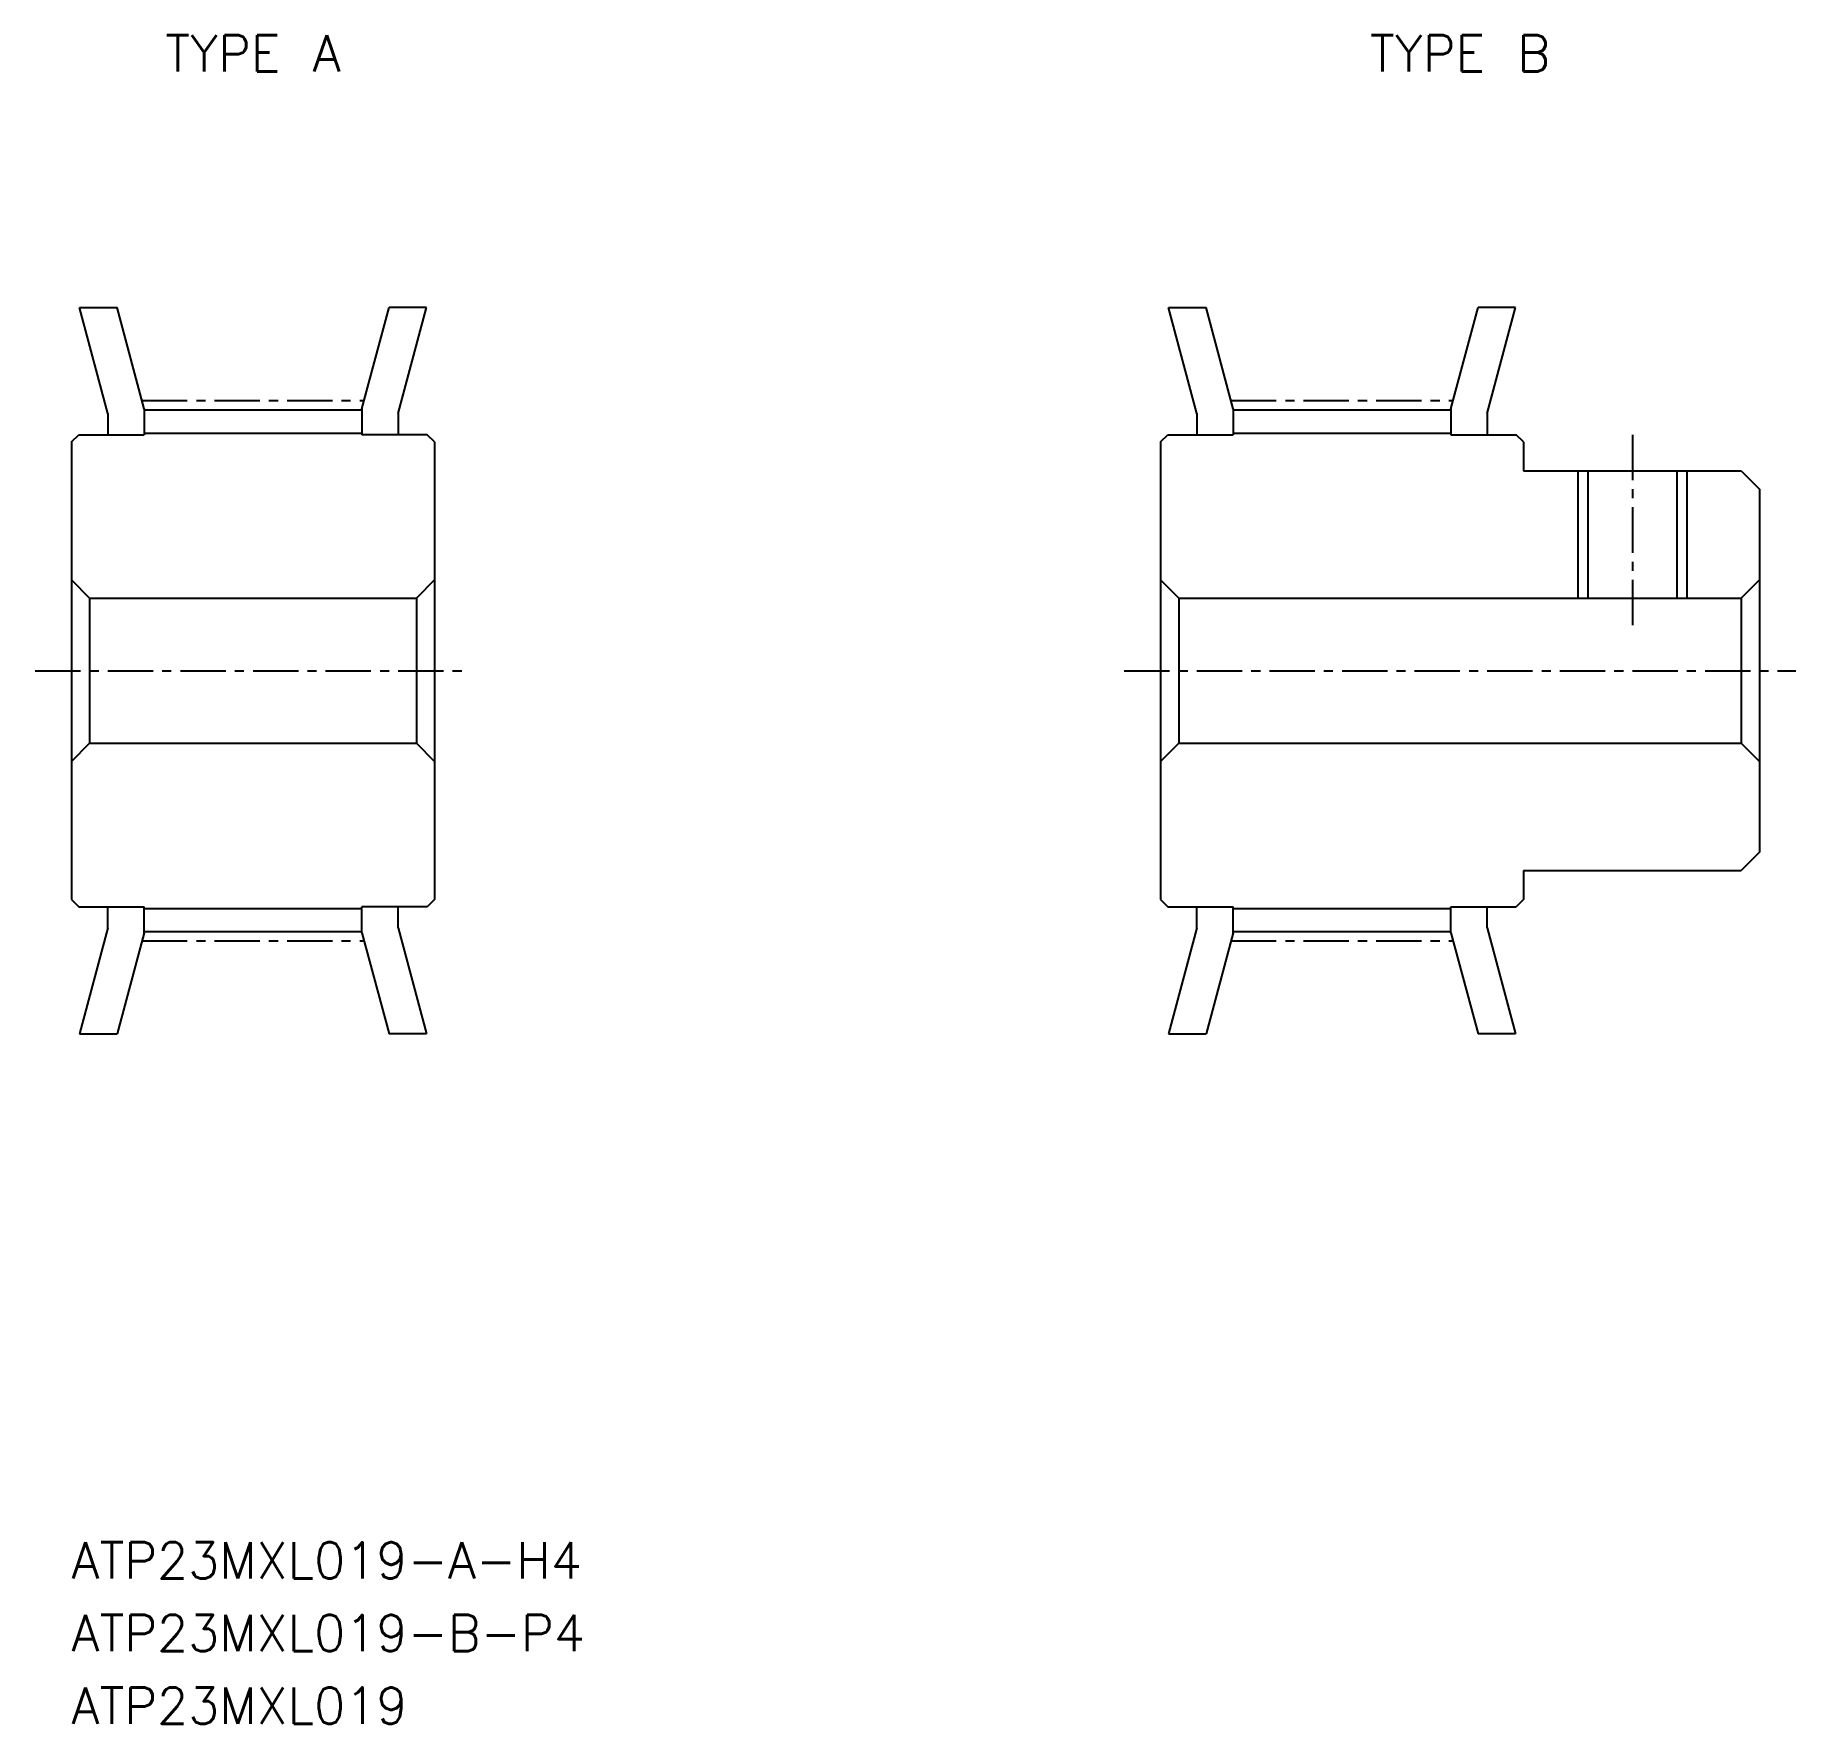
# Model space of a CAD drawing. Extents: x -242.2 to -193.7, y -25.2 to 21.3.
import ezdxf
from ezdxf.enums import TextEntityAlignment as Align

# ---------------------------------------------------------------- set-up
doc = ezdxf.new("R2010")
doc.units = 0
doc.linetypes.add('CENTER', pattern=[2, 1.25, -0.25, 0.25, -0.25])
doc.linetypes.add('DASHED', pattern=[19.05, 12.7, -6.35])
doc.layers.get('0').update_dxf_attribs({"linetype": 'CONTINUOUS'})
doc.layers.add('CENTER', color=1, linetype='CENTER')
doc.styles.add('MISUMI', font='txt.shx')

msp = doc.modelspace()

# ---------------------------------------------------------------- linework, layer by layer
at = {"color": 7, "linetype": 'CONTINUOUS'}
for p, q in [((-240.246, 10.888), (-241.027, 13.804)), ((-241.027, 13.804), (-239.992, 13.804)), ((-239.246, 11.019), (-239.992, 13.804)), ((-233.246, 11.019), (-232.499, 13.804)), ((-231.464, 13.804), (-232.499, 13.804)), ((-232.246, 10.888), (-231.464, 13.804)), ((-210.246, 10.888), (-211.027, 13.804)), ((-211.027, 13.804), (-209.992, 13.804)), ((-209.246, 11.019), (-209.992, 13.804)), ((-203.246, 11.019), (-202.499, 13.804)), ((-201.464, 13.804), (-202.499, 13.804)), ((-202.246, 10.888), (-201.464, 13.804)), ((-240.246, 10.888), (-240.246, 10.304)), ((-239.246, 11.019), (-239.246, 10.304)), ((-239.246, 10.989), (-233.246, 10.989)), ((-233.246, 11.019), (-233.246, 10.304)), ((-232.246, 10.888), (-232.246, 10.304)), ((-210.246, 10.888), (-210.246, 10.304)), ((-209.246, 11.019), (-209.246, 10.304)), ((-209.246, 10.989), (-203.246, 10.989)), ((-203.246, 11.019), (-203.246, 10.304)), ((-202.246, 10.888), (-202.246, 10.304)), ((-241.246, 10.104), (-241.046, 10.304)), ((-241.046, 10.304), (-239.246, 10.304)), ((-239.246, 10.349), (-233.246, 10.349)), ((-231.446, 10.304), (-233.246, 10.304)), ((-231.246, 10.104), (-231.446, 10.304)), ((-211.246, 10.104), (-211.046, 10.304)), ((-211.046, 10.304), (-209.246, 10.304)), ((-209.246, 10.349), (-203.246, 10.349)), ((-203.246, 10.304), (-201.446, 10.304)), ((-201.246, 10.104), (-201.446, 10.304)), ((-241.246, 10.104), (-241.246, -2.496)), ((-231.246, 10.104), (-231.246, -2.496)), ((-211.246, 10.104), (-211.246, -2.496)), ((-201.246, 10.104), (-201.246, 9.304)), ((-201.246, 9.304), (-195.246, 9.304)), ((-195.246, 9.304), (-194.746, 8.804)), ((-194.746, 8.804), (-194.746, -1.196)), ((-241.246, 6.454), (-241.246, 6.454)), ((-231.246, 6.454), (-231.246, 6.454)), ((-211.246, 6.454), (-211.246, 6.454)), ((-241.246, 6.304), (-240.746, 5.804)), ((-231.246, 6.304), (-231.746, 5.804)), ((-211.246, 6.304), (-210.746, 5.804)), ((-194.746, 6.304), (-195.246, 5.804)), ((-240.746, 5.804), (-231.746, 5.804)), ((-240.746, 5.804), (-240.746, 1.804)), ((-231.746, 5.804), (-231.746, 1.804)), ((-210.746, 5.804), (-195.246, 5.804)), ((-210.746, 5.804), (-210.746, 1.804)), ((-195.246, 5.804), (-195.246, 1.804)), ((-241.246, 3.804), (-241.246, 3.804)), ((-231.246, 3.804), (-231.246, 3.804)), ((-211.246, 3.804), (-211.246, 3.804)), ((-241.246, 1.304), (-240.746, 1.804)), ((-240.746, 1.804), (-231.746, 1.804)), ((-231.246, 1.304), (-231.746, 1.804)), ((-211.246, 1.304), (-210.746, 1.804)), ((-210.746, 1.804), (-195.246, 1.804)), ((-194.746, 1.304), (-195.246, 1.804)), ((-194.746, -1.196), (-195.246, -1.696)), ((-201.246, -1.696), (-195.246, -1.696)), ((-201.246, -1.696), (-201.246, -2.496)), ((-241.246, -2.496), (-241.046, -2.696)), ((-241.046, -2.696), (-239.246, -2.696)), ((-240.246, -3.279), (-240.246, -2.696)), ((-239.246, -3.411), (-239.246, -2.696)), ((-239.246, -2.741), (-233.246, -2.741)), ((-233.246, -3.411), (-233.246, -2.696)), ((-231.446, -2.696), (-233.246, -2.696)), ((-232.246, -3.279), (-232.246, -2.696)), ((-231.246, -2.496), (-231.446, -2.696)), ((-211.246, -2.496), (-211.046, -2.696)), ((-211.046, -2.696), (-209.246, -2.696)), ((-210.246, -3.279), (-210.246, -2.696)), ((-209.246, -3.411), (-209.246, -2.696)), ((-209.246, -2.741), (-203.246, -2.741)), ((-203.246, -3.411), (-203.246, -2.696)), ((-203.246, -2.696), (-201.446, -2.696)), ((-202.246, -3.279), (-202.246, -2.696)), ((-201.246, -2.496), (-201.446, -2.696)), ((-240.246, -3.279), (-241.027, -6.196)), ((-239.246, -3.381), (-233.246, -3.381)), ((-232.246, -3.279), (-231.464, -6.196)), ((-210.246, -3.279), (-211.027, -6.196)), ((-209.246, -3.381), (-203.246, -3.381)), ((-202.246, -3.279), (-201.464, -6.196)), ((-239.246, -3.411), (-239.992, -6.196)), ((-233.246, -3.411), (-232.499, -6.196)), ((-209.246, -3.411), (-209.992, -6.196)), ((-203.246, -3.411), (-202.499, -6.196)), ((-241.027, -6.196), (-239.992, -6.196)), ((-231.464, -6.196), (-232.499, -6.196)), ((-211.027, -6.196), (-209.992, -6.196)), ((-201.464, -6.196), (-202.499, -6.196))]:
    msp.add_line(p, q, dxfattribs=at)
at = {"color": 3, "linetype": 'DASHED'}
for p, q in [((-199.746, 9.304), (-199.746, 5.804)), ((-199.471, 9.304), (-199.471, 5.804)), ((-197.021, 9.304), (-197.021, 5.804)), ((-196.746, 9.304), (-196.746, 5.804))]:
    msp.add_line(p, q, dxfattribs=at)
at = {"layer": 'CENTER', "color": 1, "linetype": 'CENTER'}
for p, q in [((-239.306, 11.244), (-233.185, 11.244)), ((-209.306, 11.244), (-203.185, 11.244)), ((-198.246, 10.304), (-198.246, 4.804)), ((-242.246, 3.804), (-230.246, 3.804)), ((-212.246, 3.804), (-193.746, 3.804)), ((-239.306, -3.636), (-233.185, -3.636)), ((-209.306, -3.636), (-203.185, -3.636))]:
    msp.add_line(p, q, dxfattribs=at)

# ---------------------------------------------------------------- texts
at = {"color": 7, "linetype": 'CONTINUOUS', "style": 'MISUMI'}
for s, p in [('TYPE A', (-236.246, 20.804)), ('TYPE B', (-202.996, 20.804))]:
    msp.add_text(s, height=1, dxfattribs=at).set_placement(p, align=Align.MIDDLE_CENTER)
for s, p in [('ATP23MXL019-A-H4', (-241.246, -21.196)), ('ATP23MXL019-B-P4', (-241.246, -23.196)), ('ATP23MXL019', (-241.246, -25.196))]:
    msp.add_text(s, height=1, dxfattribs=at).set_placement(p)

doc.saveas('drawing.dxf')
